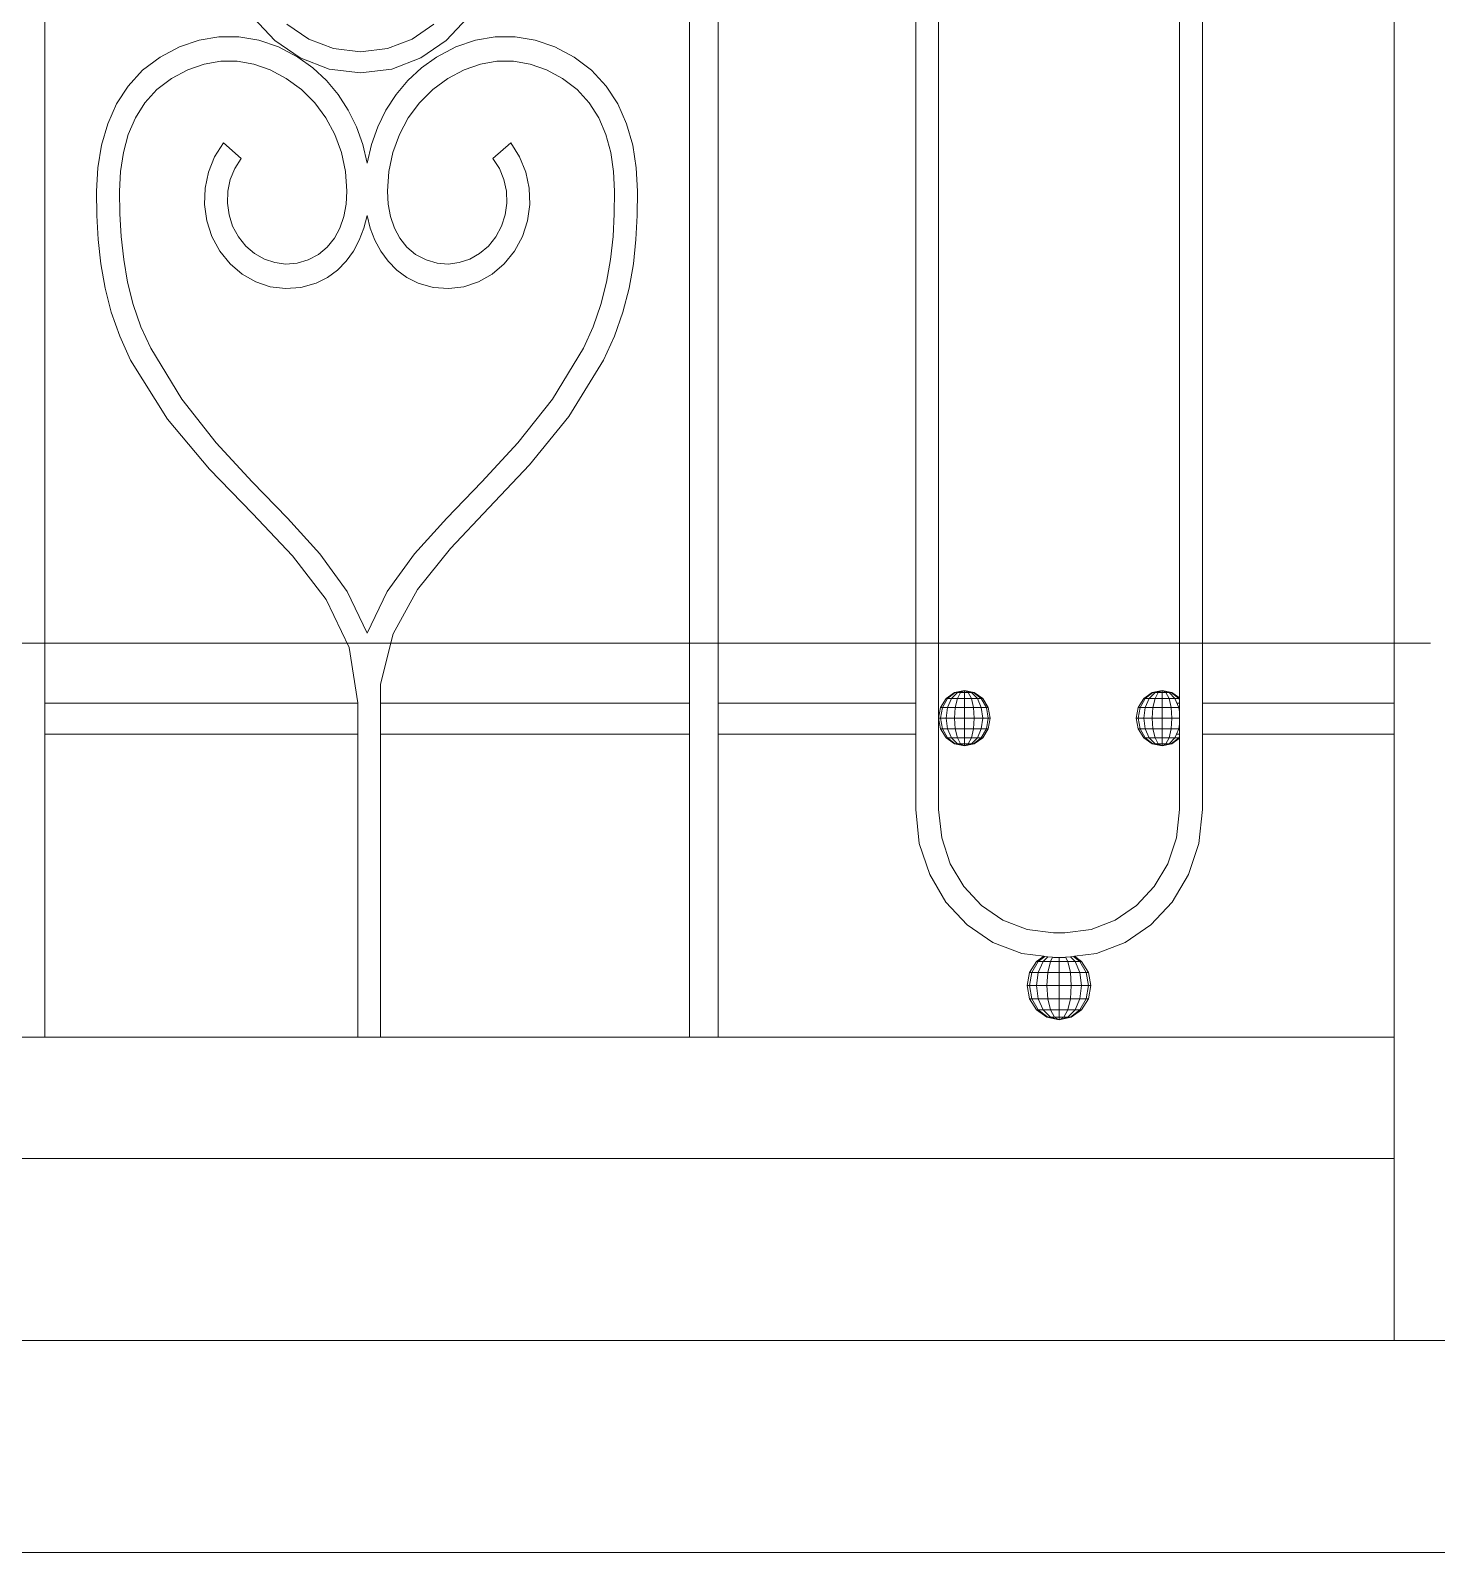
# Model space of a CAD drawing. Header units: millimetres. Extents: x 1832547 to 2001569, y -558009 to -417808.
# Drawn here: x 1944285 to 1944749, y -528144 to -527641 of the extents above; entities that cross this region are included whole.
import ezdxf

# ---------------------------------------------------------------- set-up
doc = ezdxf.new("R2010")
doc.units = ezdxf.units.MM
doc.header["$MEASUREMENT"] = 0
doc.linetypes.add('CENTER', pattern=[2, 1.25, -0.25, 0.25, -0.25])
for name, color, linetype, lineweight in [('CA.thay 145', 145, 'CONTINUOUS', 18), ('CA.tim 67', 67, 'CENTER', 9), ('CA_manh 08', 8, 'CONTINUOUS', 9)]:
    doc.layers.add(name, color=color, linetype=linetype, lineweight=lineweight)

msp = doc.modelspace()

# ---------------------------------------------------------------- linework, layer by layer
at = {"layer": 'CA.thay 145'}
msp.add_lwpolyline([(1940403.64, -528143.59), (1955074.86, -528143.59)], dxfattribs=at)
at = {"layer": 'CA.tim 67', "ltscale": 500}
msp.add_lwpolyline([(1963746.8, -527843.59), (1938240.83, -527843.59)], dxfattribs=at)
at = {"layer": 'CA_manh 08'}
for p, q in [((1944289.75, -527863.43), (1944289.75, -527351.16)), ((1944502.36, -527351.16), (1944502.36, -527863.43)), ((1944511.82, -527863.43), (1944511.82, -527351.16)), ((1944576.99, -527351.16), (1944576.99, -527863.43)), ((1944584.56, -527868.32), (1944584.56, -527352.13)), ((1944664.01, -527351.77), (1944664.01, -527861.66)), ((1944671.57, -527863.43), (1944671.57, -527351.16)), ((1944734.82, -527351.16), (1944734.82, -527863.43)), ((1944358.57, -527637.27), (1944365.58, -527644.8)), ((1944376.81, -527644.32), (1944369.61, -527639.4)), ((1944418.09, -527639.4), (1944410.89, -527644.32)), ((1944422.12, -527644.8), (1944429.13, -527637.27)), ((1944327.78, -527650.24), (1944334.15, -527646.89)), ((1944334.15, -527646.89), (1944340.64, -527644.66)), ((1944340.64, -527644.66), (1944347.2, -527643.54)), ((1944347.2, -527643.54), (1944353.78, -527643.54)), ((1944353.78, -527643.54), (1944360.34, -527644.66)), ((1944360.34, -527644.66), (1944366.82, -527646.89)), ((1944365.58, -527644.8), (1944373.98, -527650.54)), ((1944366.82, -527646.89), (1944373.2, -527650.24)), ((1944384.97, -527647.45), (1944376.81, -527644.32)), ((1944410.89, -527644.32), (1944402.73, -527647.45)), ((1944413.73, -527650.54), (1944422.12, -527644.8)), ((1944418.92, -527650.24), (1944425.29, -527646.89)), ((1944425.29, -527646.89), (1944431.78, -527644.66)), ((1944438.34, -527643.54), (1944431.78, -527644.66)), ((1944444.92, -527643.54), (1944438.34, -527643.54)), ((1944444.92, -527643.54), (1944451.48, -527644.66)), ((1944451.48, -527644.66), (1944457.96, -527646.89)), ((1944464.34, -527650.24), (1944457.96, -527646.89)), ((1944322, -527654.6), (1944327.78, -527650.24)), ((1944347.76, -527651.64), (1944342.32, -527652.58)), ((1944353.22, -527651.64), (1944347.76, -527651.64)), ((1944358.67, -527652.58), (1944353.22, -527651.64)), ((1944373.2, -527650.24), (1944378.16, -527653.79)), ((1944373.98, -527650.54), (1944383.49, -527654.19)), ((1944393.85, -527648.56), (1944384.97, -527647.45)), ((1944402.73, -527647.45), (1944393.85, -527648.56)), ((1944404.21, -527654.19), (1944413.73, -527650.54)), ((1944413.95, -527653.79), (1944418.92, -527650.24)), ((1944438.89, -527651.64), (1944433.45, -527652.58)), ((1944444.35, -527651.64), (1944438.89, -527651.64)), ((1944449.8, -527652.58), (1944444.35, -527651.64)), ((1944464.34, -527650.24), (1944470.12, -527654.6)), ((1944317.22, -527659.81), (1944322, -527654.6)), ((1944336.91, -527654.46), (1944331.56, -527657.28)), ((1944336.91, -527654.46), (1944342.32, -527652.58)), ((1944364.07, -527654.46), (1944358.67, -527652.58)), ((1944369.41, -527657.28), (1944364.07, -527654.46)), ((1944378.16, -527653.79), (1944382.61, -527657.93)), ((1944383.49, -527654.19), (1944393.85, -527655.48)), ((1944393.85, -527655.48), (1944404.21, -527654.19)), ((1944409.5, -527657.93), (1944413.95, -527653.79)), ((1944428.04, -527654.46), (1944422.71, -527657.28)), ((1944433.45, -527652.58), (1944428.04, -527654.46)), ((1944455.2, -527654.46), (1944449.8, -527652.58)), ((1944460.55, -527657.28), (1944455.2, -527654.46)), ((1944470.12, -527654.6), (1944474.9, -527659.81)), ((1944313.4, -527665.73), (1944317.22, -527659.81)), ((1944326.72, -527660.95), (1944322.77, -527665.33)), ((1944331.56, -527657.28), (1944326.72, -527660.95)), ((1944374.41, -527660.95), (1944369.41, -527657.28)), ((1944378.78, -527665.32), (1944374.41, -527660.95)), ((1944382.61, -527657.93), (1944386.52, -527662.6)), ((1944405.6, -527662.6), (1944409.5, -527657.93)), ((1944417.7, -527660.95), (1944413.34, -527665.32)), ((1944422.71, -527657.28), (1944417.7, -527660.95)), ((1944465.39, -527660.95), (1944460.55, -527657.28)), ((1944469.35, -527665.33), (1944465.39, -527660.95)), ((1944474.9, -527659.81), (1944478.72, -527665.73)), ((1944310.5, -527672.27), (1944313.4, -527665.73)), ((1944322.77, -527665.33), (1944319.64, -527670.31)), ((1944382.46, -527670.3), (1944378.78, -527665.32)), ((1944386.52, -527662.6), (1944389.85, -527667.72)), ((1944402.27, -527667.72), (1944405.6, -527662.6)), ((1944413.34, -527665.32), (1944409.65, -527670.3)), ((1944472.47, -527670.31), (1944469.35, -527665.33)), ((1944478.72, -527665.73), (1944481.62, -527672.27)), ((1944308.47, -527679.31), (1944310.5, -527672.27)), ((1944319.64, -527670.31), (1944317.3, -527675.81)), ((1944385.41, -527675.8), (1944382.46, -527670.3)), ((1944389.85, -527667.72), (1944392.57, -527673.24)), ((1944399.55, -527673.24), (1944402.27, -527667.72)), ((1944409.65, -527670.3), (1944406.71, -527675.8)), ((1944474.81, -527675.81), (1944472.47, -527670.31)), ((1944481.62, -527672.27), (1944483.65, -527679.31)), ((1944317.3, -527675.81), (1944315.69, -527681.74)), ((1944387.57, -527681.72), (1944385.41, -527675.8)), ((1944392.57, -527673.24), (1944394.65, -527679.09)), ((1944397.47, -527679.09), (1944399.55, -527673.24)), ((1944406.71, -527675.8), (1944404.54, -527681.72)), ((1944476.43, -527681.74), (1944474.81, -527675.81)), ((1944307.27, -527686.74), (1944308.47, -527679.31)), ((1944315.69, -527681.74), (1944314.75, -527688.01)), ((1944345.76, -527683.15), (1944348.7, -527678.52)), ((1944348.7, -527678.52), (1944354.55, -527683.67)), ((1944388.9, -527687.97), (1944387.57, -527681.72)), ((1944394.65, -527679.09), (1944396.06, -527685.22)), ((1944396.06, -527685.22), (1944397.47, -527679.09)), ((1944404.54, -527681.72), (1944403.21, -527687.97)), ((1944437.57, -527683.67), (1944443.42, -527678.52)), ((1944443.42, -527678.52), (1944446.36, -527683.15)), ((1944477.37, -527688.01), (1944476.43, -527681.74)), ((1944483.65, -527679.31), (1944484.84, -527686.74)), ((1944306.86, -527694.46), (1944307.27, -527686.74)), ((1944343.73, -527688.18), (1944345.76, -527683.15)), ((1944352.42, -527687.03), (1944350.94, -527690.67)), ((1944354.55, -527683.67), (1944352.42, -527687.03)), ((1944439.7, -527687.03), (1944437.57, -527683.67)), ((1944441.17, -527690.67), (1944439.7, -527687.03)), ((1944446.36, -527683.15), (1944448.38, -527688.18)), ((1944484.84, -527686.74), (1944485.26, -527694.46)), ((1944314.75, -527688.01), (1944314.43, -527694.52)), ((1944342.62, -527693.47), (1944343.73, -527688.18)), ((1944350.94, -527690.67), (1944350.13, -527694.49)), ((1944389.35, -527694.45), (1944388.9, -527687.97)), ((1944403.21, -527687.97), (1944402.76, -527694.45)), ((1944441.98, -527694.49), (1944441.17, -527690.67)), ((1944448.38, -527688.18), (1944449.5, -527693.47)), ((1944477.69, -527694.52), (1944477.37, -527688.01)), ((1944306.96, -527702.48), (1944306.86, -527694.46)), ((1944314.43, -527694.52), (1944314.53, -527701.95)), ((1944342.43, -527698.87), (1944342.62, -527693.47)), ((1944350.13, -527694.49), (1944349.98, -527698.4)), ((1944389.1, -527698.78), (1944389.35, -527694.45)), ((1944402.76, -527694.45), (1944403.01, -527698.78)), ((1944442.13, -527698.4), (1944441.98, -527694.49)), ((1944449.5, -527693.47), (1944449.69, -527698.87)), ((1944477.59, -527701.95), (1944477.69, -527694.52)), ((1944485.26, -527694.46), (1944485.16, -527702.48)), ((1944314.53, -527701.95), (1944314.95, -527709.46)), ((1944343.16, -527704.23), (1944342.43, -527698.87)), ((1944349.98, -527698.4), (1944350.51, -527702.29)), ((1944350.51, -527702.29), (1944351.71, -527706.04)), ((1944388.34, -527702.86), (1944389.1, -527698.78)), ((1944403.01, -527698.78), (1944403.78, -527702.86)), ((1944440.4, -527706.04), (1944441.61, -527702.29)), ((1944441.61, -527702.29), (1944442.13, -527698.4)), ((1944449.69, -527698.87), (1944448.95, -527704.23)), ((1944477.16, -527709.46), (1944477.59, -527701.95)), ((1944307.38, -527710.48), (1944306.96, -527702.48)), ((1944344.82, -527709.41), (1944343.16, -527704.23)), ((1944351.71, -527706.04), (1944353.6, -527709.57)), ((1944385.26, -527710.03), (1944387.06, -527706.64)), ((1944387.06, -527706.64), (1944388.34, -527702.86)), ((1944394.99, -527706.68), (1944393.48, -527710.64)), ((1944396.06, -527702.48), (1944394.99, -527706.68)), ((1944397.12, -527706.68), (1944396.06, -527702.48)), ((1944398.64, -527710.64), (1944397.12, -527706.68)), ((1944403.78, -527702.86), (1944405.05, -527706.64)), ((1944405.05, -527706.64), (1944406.85, -527710.03)), ((1944438.52, -527709.57), (1944440.4, -527706.04)), ((1944448.95, -527704.23), (1944447.29, -527709.41)), ((1944485.16, -527702.48), (1944484.73, -527710.48)), ((1944308.24, -527718.47), (1944307.38, -527710.48)), ((1944314.95, -527709.46), (1944315.77, -527716.98)), ((1944347.43, -527714.27), (1944344.82, -527709.41)), ((1944353.6, -527709.57), (1944356.06, -527712.64)), ((1944382.93, -527712.96), (1944385.26, -527710.03)), ((1944393.48, -527710.64), (1944391.52, -527714.31)), ((1944400.59, -527714.31), (1944398.64, -527710.64)), ((1944406.85, -527710.03), (1944409.19, -527712.96)), ((1944436.05, -527712.64), (1944438.52, -527709.57)), ((1944447.29, -527709.41), (1944444.69, -527714.27)), ((1944476.34, -527716.98), (1944477.16, -527709.46)), ((1944484.73, -527710.48), (1944483.88, -527718.47)), ((1944315.77, -527716.98), (1944317.08, -527724.48)), ((1944350.84, -527718.51), (1944347.43, -527714.27)), ((1944356.06, -527712.64), (1944358.96, -527715.1)), ((1944358.96, -527715.1), (1944362.18, -527716.92)), ((1944362.18, -527716.92), (1944365.65, -527718.07)), ((1944372.96, -527718.23), (1944376.62, -527717.18)), ((1944376.62, -527717.18), (1944380.05, -527715.37)), ((1944380.05, -527715.37), (1944382.93, -527712.96)), ((1944391.52, -527714.31), (1944389.12, -527717.62)), ((1944402.99, -527717.62), (1944400.59, -527714.31)), ((1944409.19, -527712.96), (1944412.07, -527715.37)), ((1944412.07, -527715.37), (1944415.5, -527717.18)), ((1944415.5, -527717.18), (1944419.15, -527718.23)), ((1944426.46, -527718.07), (1944429.93, -527716.92)), ((1944429.93, -527716.92), (1944433.16, -527715.1)), ((1944433.16, -527715.1), (1944436.05, -527712.64)), ((1944444.69, -527714.27), (1944441.28, -527718.51)), ((1944475.04, -527724.48), (1944476.34, -527716.98)), ((1944309.63, -527726.45), (1944308.24, -527718.47)), ((1944354.84, -527721.91), (1944350.84, -527718.51)), ((1944359.31, -527724.43), (1944354.84, -527721.91)), ((1944365.65, -527718.07), (1944369.28, -527718.52)), ((1944369.28, -527718.52), (1944372.96, -527718.23)), ((1944386.28, -527720.51), (1944382.99, -527722.92)), ((1944389.12, -527717.62), (1944386.28, -527720.51)), ((1944405.84, -527720.51), (1944402.99, -527717.62)), ((1944409.12, -527722.92), (1944405.84, -527720.51)), ((1944419.15, -527718.23), (1944422.84, -527718.52)), ((1944422.84, -527718.52), (1944426.46, -527718.07)), ((1944437.27, -527721.91), (1944432.8, -527724.43)), ((1944441.28, -527718.51), (1944437.27, -527721.91)), ((1944483.88, -527718.47), (1944482.48, -527726.45)), ((1944311.67, -527734.41), (1944309.63, -527726.45)), ((1944317.08, -527724.48), (1944318.94, -527731.91)), ((1944364.12, -527726.02), (1944359.31, -527724.43)), ((1944369.13, -527726.64), (1944364.12, -527726.02)), ((1944374.22, -527726.24), (1944369.13, -527726.64)), ((1944379.26, -527724.8), (1944374.22, -527726.24)), ((1944382.99, -527722.92), (1944379.26, -527724.8)), ((1944412.85, -527724.8), (1944409.12, -527722.92)), ((1944417.89, -527726.24), (1944412.85, -527724.8)), ((1944422.98, -527726.64), (1944417.89, -527726.24)), ((1944428, -527726.02), (1944422.98, -527726.64)), ((1944432.8, -527724.43), (1944428, -527726.02)), ((1944473.17, -527731.91), (1944475.04, -527724.48)), ((1944482.48, -527726.45), (1944480.45, -527734.41)), ((1944318.94, -527731.91), (1944321.45, -527739.2)), ((1944470.66, -527739.2), (1944473.17, -527731.91)), ((1944314.45, -527742.35), (1944311.67, -527734.41)), ((1944480.45, -527734.41), (1944477.67, -527742.35)), ((1944318.07, -527750.28), (1944314.45, -527742.35)), ((1944321.45, -527739.2), (1944324.68, -527746.32)), ((1944467.43, -527746.32), (1944470.66, -527739.2)), ((1944477.67, -527742.35), (1944474.04, -527750.28)), ((1944324.68, -527746.32), (1944334.91, -527763.11)), ((1944457.21, -527763.11), (1944467.43, -527746.32)), ((1944330.25, -527769.65), (1944318.07, -527750.28)), ((1944474.04, -527750.28), (1944462.54, -527768.83)), ((1944334.91, -527763.11), (1944346.3, -527777.56)), ((1944445.81, -527777.56), (1944457.21, -527763.11)), ((1944344.05, -527786.15), (1944330.25, -527769.65)), ((1944462.54, -527768.83), (1944449.59, -527784.73)), ((1944346.3, -527777.56), (1944358.17, -527790.39)), ((1944433.95, -527790.39), (1944445.81, -527777.56)), ((1944358.22, -527800.86), (1944344.05, -527786.15)), ((1944449.59, -527784.73), (1944436.25, -527798.93)), ((1944358.17, -527790.39), (1944369.78, -527802.35)), ((1944422.33, -527802.35), (1944433.95, -527790.39)), ((1944371.47, -527814.84), (1944358.22, -527800.86)), ((1944369.78, -527802.35), (1944380.44, -527814.16)), ((1944411.67, -527814.16), (1944422.33, -527802.35)), ((1944436.25, -527798.93), (1944423.61, -527812.33)), ((1944423.61, -527812.33), (1944412.73, -527825.88)), ((1944382.52, -527829.19), (1944371.47, -527814.84)), ((1944380.44, -527814.16), (1944389.44, -527826.56)), ((1944402.68, -527826.56), (1944411.67, -527814.16)), ((1944389.44, -527826.56), (1944396.06, -527840.27)), ((1944396.06, -527840.27), (1944402.68, -527826.56)), ((1944412.73, -527825.88), (1944404.67, -527840.5)), ((1944390.11, -527844.98), (1944382.52, -527829.19)), ((1944404.67, -527840.5), (1944400.52, -527857.12)), ((1944392.95, -527863.29), (1944390.11, -527844.98)), ((1944400.52, -527857.12), (1944400.52, -527863.43)), ((1944585.2, -527864.82), (1944587.05, -527861.85)), ((1944585.8, -527864.82), (1944587.51, -527861.85)), ((1944587.05, -527861.85), (1944589.81, -527859.87)), ((1944587.51, -527861.85), (1944587.05, -527861.85)), ((1944587.51, -527861.85), (1944590.06, -527859.87)), ((1944587.51, -527861.85), (1944588.81, -527861.85)), ((1944587.51, -527864.82), (1944588.81, -527861.85)), ((1944588.81, -527861.85), (1944590.77, -527859.87)), ((1944588.81, -527861.85), (1944590.77, -527861.85)), ((1944589.81, -527859.87), (1944593.07, -527859.17)), ((1944589.81, -527859.87), (1944590.06, -527859.87)), ((1944590.06, -527859.87), (1944593.07, -527859.17)), ((1944590.06, -527859.87), (1944590.77, -527859.87)), ((1944590.06, -527864.82), (1944590.77, -527861.85)), ((1944590.77, -527859.87), (1944593.07, -527859.17)), ((1944590.77, -527859.87), (1944591.82, -527859.87)), ((1944590.77, -527861.85), (1944591.82, -527859.87)), ((1944590.77, -527861.85), (1944593.07, -527861.85)), ((1944591.82, -527859.87), (1944593.07, -527859.17)), ((1944593.07, -527859.87), (1944591.82, -527859.87)), ((1944593.07, -527859.17), (1944593.07, -527859.87)), ((1944594.32, -527859.87), (1944593.07, -527859.17)), ((1944595.37, -527859.87), (1944593.07, -527859.17)), ((1944596.08, -527859.87), (1944593.07, -527859.17)), ((1944596.33, -527859.87), (1944593.07, -527859.17)), ((1944593.07, -527859.87), (1944594.32, -527859.87)), ((1944593.07, -527859.87), (1944593.07, -527861.85)), ((1944593.07, -527861.85), (1944595.37, -527861.85)), ((1944593.07, -527861.85), (1944593.07, -527864.82)), ((1944594.32, -527859.87), (1944595.37, -527859.87)), ((1944595.37, -527861.85), (1944594.32, -527859.87)), ((1944595.37, -527859.87), (1944596.08, -527859.87)), ((1944597.33, -527861.85), (1944595.37, -527859.87)), ((1944595.37, -527861.85), (1944597.33, -527861.85)), ((1944596.08, -527864.82), (1944595.37, -527861.85)), ((1944596.08, -527859.87), (1944596.33, -527859.87)), ((1944598.63, -527861.85), (1944596.08, -527859.87)), ((1944599.09, -527861.85), (1944596.33, -527859.87)), ((1944597.33, -527861.85), (1944598.63, -527861.85)), ((1944598.63, -527864.82), (1944597.33, -527861.85)), ((1944598.63, -527861.85), (1944599.09, -527861.85)), ((1944600.34, -527864.82), (1944598.63, -527861.85)), ((1944600.93, -527864.82), (1944599.09, -527861.85)), ((1944650.39, -527864.82), (1944652.23, -527861.85)), ((1944650.99, -527864.82), (1944652.69, -527861.85)), ((1944652.23, -527861.85), (1944655, -527859.87)), ((1944652.69, -527861.85), (1944652.23, -527861.85)), ((1944652.69, -527861.85), (1944655.24, -527859.87)), ((1944652.69, -527861.85), (1944654, -527861.85)), ((1944652.69, -527864.82), (1944654, -527861.85)), ((1944654, -527861.85), (1944655.95, -527859.87)), ((1944654, -527861.85), (1944655.95, -527861.85)), ((1944655, -527859.87), (1944658.25, -527859.17)), ((1944655, -527859.87), (1944655.24, -527859.87)), ((1944655.24, -527859.87), (1944658.25, -527859.17)), ((1944655.24, -527859.87), (1944655.95, -527859.87)), ((1944655.24, -527864.82), (1944655.95, -527861.85)), ((1944655.95, -527859.87), (1944658.25, -527859.17)), ((1944655.95, -527859.87), (1944657.01, -527859.87)), ((1944655.95, -527861.85), (1944657.01, -527859.87)), ((1944655.95, -527861.85), (1944658.25, -527861.85)), ((1944657.01, -527859.87), (1944658.25, -527859.17)), ((1944658.25, -527859.87), (1944657.01, -527859.87)), ((1944658.25, -527859.17), (1944658.25, -527859.87)), ((1944659.5, -527859.87), (1944658.25, -527859.17)), ((1944660.56, -527859.87), (1944658.25, -527859.17)), ((1944661.26, -527859.87), (1944658.25, -527859.17)), ((1944661.51, -527859.87), (1944658.25, -527859.17)), ((1944658.25, -527859.87), (1944659.5, -527859.87)), ((1944658.25, -527859.87), (1944658.25, -527861.85)), ((1944658.25, -527861.85), (1944660.56, -527861.85)), ((1944658.25, -527861.85), (1944658.25, -527864.82)), ((1944659.5, -527859.87), (1944660.56, -527859.87)), ((1944660.56, -527861.85), (1944659.5, -527859.87)), ((1944660.56, -527859.87), (1944661.26, -527859.87)), ((1944662.51, -527861.85), (1944660.56, -527859.87)), ((1944660.56, -527861.85), (1944662.51, -527861.85)), ((1944661.26, -527864.82), (1944660.56, -527861.85)), ((1944661.26, -527859.87), (1944661.51, -527859.87)), ((1944663.81, -527861.85), (1944661.26, -527859.87)), ((1944664.01, -527861.66), (1944661.51, -527859.87)), ((1944662.51, -527861.85), (1944663.81, -527861.85)), ((1944663.81, -527864.82), (1944662.51, -527861.85)), ((1944663.81, -527861.85), (1944664.01, -527861.85)), ((1944664.01, -527862.19), (1944663.81, -527861.85)), ((1944664.01, -527861.85), (1944664.01, -527861.66)), ((1944664.01, -527862.19), (1944664.01, -527861.85)), ((1944664.01, -527863.43), (1944664.01, -527862.19)), ((1944289.75, -527863.43), (1944392.95, -527863.43)), ((1944289.75, -527873.59), (1944289.75, -527863.43)), ((1944392.95, -527863.29), (1944392.95, -527863.43)), ((1944392.95, -527873.59), (1944392.95, -527863.43)), ((1944400.52, -527863.43), (1944502.36, -527863.43)), ((1944400.52, -527863.43), (1944400.52, -527873.59)), ((1944502.36, -527873.59), (1944502.36, -527863.43)), ((1944511.82, -527863.43), (1944576.99, -527863.43)), ((1944511.82, -527863.43), (1944511.82, -527873.59)), ((1944576.99, -527863.43), (1944576.99, -527873.59)), ((1944584.56, -527868.32), (1944585.2, -527864.82)), ((1944585.2, -527864.82), (1944585.8, -527864.82)), ((1944585.2, -527868.32), (1944585.8, -527864.82)), ((1944585.8, -527864.82), (1944587.51, -527864.82)), ((1944587.05, -527868.32), (1944587.51, -527864.82)), ((1944587.51, -527864.82), (1944590.06, -527864.82)), ((1944589.81, -527868.32), (1944590.06, -527864.82)), ((1944590.06, -527864.82), (1944593.07, -527864.82)), ((1944593.07, -527864.82), (1944596.08, -527864.82)), ((1944593.07, -527864.82), (1944593.07, -527868.32)), ((1944596.08, -527864.82), (1944598.63, -527864.82)), ((1944596.33, -527868.32), (1944596.08, -527864.82)), ((1944598.63, -527864.82), (1944600.34, -527864.82)), ((1944599.09, -527868.32), (1944598.63, -527864.82)), ((1944600.34, -527864.82), (1944600.93, -527864.82)), ((1944600.93, -527868.32), (1944600.34, -527864.82)), ((1944601.58, -527868.32), (1944600.93, -527864.82)), ((1944649.74, -527868.32), (1944650.39, -527864.82)), ((1944650.39, -527864.82), (1944650.99, -527864.82)), ((1944650.39, -527868.32), (1944650.99, -527864.82)), ((1944650.99, -527864.82), (1944652.69, -527864.82)), ((1944652.23, -527868.32), (1944652.69, -527864.82)), ((1944652.69, -527864.82), (1944655.24, -527864.82)), ((1944655, -527868.32), (1944655.24, -527864.82)), ((1944655.24, -527864.82), (1944658.25, -527864.82)), ((1944658.25, -527864.82), (1944661.26, -527864.82)), ((1944658.25, -527864.82), (1944658.25, -527868.32)), ((1944661.26, -527864.82), (1944663.81, -527864.82)), ((1944661.51, -527868.32), (1944661.26, -527864.82)), ((1944663.32, -527863.43), (1944664.01, -527863.43)), ((1944663.81, -527864.82), (1944664.01, -527864.82)), ((1944664.01, -527866.29), (1944663.81, -527864.82)), ((1944664.01, -527864.82), (1944664.01, -527863.43)), ((1944664.01, -527866.29), (1944664.01, -527864.82)), ((1944664.01, -527868.32), (1944664.01, -527866.29)), ((1944671.57, -527863.43), (1944734.82, -527863.43)), ((1944671.57, -527863.43), (1944671.57, -527873.59)), ((1944734.82, -527873.59), (1944734.82, -527863.43)), ((1944584.56, -527868.32), (1944585.2, -527868.32)), ((1944585.2, -527871.82), (1944584.56, -527868.32)), ((1944584.56, -527868.32), (1944584.56, -527898.46)), ((1944585.2, -527868.32), (1944587.05, -527868.32)), ((1944585.8, -527871.82), (1944585.2, -527868.32)), ((1944585.2, -527871.82), (1944585.8, -527871.82)), ((1944587.05, -527874.78), (1944585.2, -527871.82)), ((1944585.8, -527871.82), (1944587.51, -527871.82)), ((1944587.51, -527874.78), (1944585.8, -527871.82)), ((1944587.05, -527868.32), (1944589.81, -527868.32)), ((1944587.51, -527871.82), (1944587.05, -527868.32)), ((1944587.51, -527871.82), (1944590.06, -527871.82)), ((1944588.81, -527874.78), (1944587.51, -527871.82)), ((1944589.81, -527868.32), (1944593.07, -527868.32)), ((1944590.06, -527871.82), (1944589.81, -527868.32)), ((1944590.06, -527871.82), (1944593.07, -527871.82)), ((1944590.77, -527874.78), (1944590.06, -527871.82)), ((1944593.07, -527868.32), (1944596.33, -527868.32)), ((1944593.07, -527868.32), (1944593.07, -527871.82)), ((1944593.07, -527871.82), (1944596.08, -527871.82)), ((1944593.07, -527871.82), (1944593.07, -527874.78)), ((1944595.37, -527874.78), (1944596.08, -527871.82)), ((1944596.08, -527871.82), (1944596.33, -527868.32)), ((1944596.08, -527871.82), (1944598.63, -527871.82)), ((1944596.33, -527868.32), (1944599.09, -527868.32)), ((1944597.33, -527874.78), (1944598.63, -527871.82)), ((1944598.63, -527871.82), (1944599.09, -527868.32)), ((1944598.63, -527871.82), (1944600.34, -527871.82)), ((1944598.63, -527874.78), (1944600.34, -527871.82)), ((1944599.09, -527868.32), (1944600.93, -527868.32)), ((1944599.09, -527874.78), (1944600.93, -527871.82)), ((1944600.34, -527871.82), (1944600.93, -527868.32)), ((1944600.34, -527871.82), (1944600.93, -527871.82)), ((1944600.93, -527868.32), (1944601.58, -527868.32)), ((1944600.93, -527871.82), (1944601.58, -527868.32)), ((1944649.74, -527868.32), (1944650.39, -527868.32)), ((1944650.39, -527871.82), (1944649.74, -527868.32)), ((1944650.39, -527868.32), (1944652.23, -527868.32)), ((1944650.99, -527871.82), (1944650.39, -527868.32)), ((1944650.39, -527871.82), (1944650.99, -527871.82)), ((1944652.23, -527874.78), (1944650.39, -527871.82)), ((1944650.99, -527871.82), (1944652.69, -527871.82)), ((1944652.69, -527874.78), (1944650.99, -527871.82)), ((1944652.23, -527868.32), (1944655, -527868.32)), ((1944652.69, -527871.82), (1944652.23, -527868.32)), ((1944652.69, -527871.82), (1944655.24, -527871.82)), ((1944654, -527874.78), (1944652.69, -527871.82)), ((1944655, -527868.32), (1944658.25, -527868.32)), ((1944655.24, -527871.82), (1944655, -527868.32)), ((1944655.24, -527871.82), (1944658.25, -527871.82)), ((1944655.95, -527874.78), (1944655.24, -527871.82)), ((1944658.25, -527868.32), (1944661.51, -527868.32)), ((1944658.25, -527868.32), (1944658.25, -527871.82)), ((1944658.25, -527871.82), (1944661.26, -527871.82)), ((1944658.25, -527871.82), (1944658.25, -527874.78)), ((1944660.56, -527874.78), (1944661.26, -527871.82)), ((1944661.26, -527871.82), (1944661.51, -527868.32)), ((1944661.26, -527871.82), (1944663.81, -527871.82)), ((1944661.51, -527868.32), (1944664.01, -527868.32)), ((1944663.05, -527873.59), (1944663.81, -527871.82)), ((1944663.81, -527871.82), (1944664.01, -527870.35)), ((1944663.81, -527871.82), (1944664.01, -527871.82)), ((1944664.01, -527870.35), (1944664.01, -527868.32)), ((1944664.01, -527871.82), (1944664.01, -527870.35)), ((1944664.01, -527873.59), (1944664.01, -527871.82)), ((1944392.95, -527873.59), (1944289.75, -527873.59)), ((1944289.75, -527973.59), (1944289.75, -527873.59)), ((1944392.95, -527873.59), (1944392.95, -527973.59)), ((1944502.36, -527873.59), (1944400.52, -527873.59)), ((1944400.52, -527973.59), (1944400.52, -527873.59)), ((1944502.36, -527873.59), (1944502.36, -527973.59)), ((1944511.82, -527973.59), (1944511.82, -527873.59)), ((1944576.99, -527873.59), (1944511.82, -527873.59)), ((1944576.99, -527873.59), (1944576.99, -527898.49)), ((1944587.05, -527874.78), (1944587.51, -527874.78)), ((1944589.81, -527876.77), (1944587.05, -527874.78)), ((1944587.51, -527874.78), (1944588.81, -527874.78)), ((1944590.06, -527876.77), (1944587.51, -527874.78)), ((1944588.81, -527874.78), (1944590.77, -527874.78)), ((1944590.77, -527876.77), (1944588.81, -527874.78)), ((1944590.06, -527876.77), (1944589.81, -527876.77)), ((1944593.07, -527877.46), (1944589.81, -527876.77)), ((1944590.06, -527876.77), (1944590.77, -527876.77)), ((1944593.07, -527877.46), (1944590.06, -527876.77)), ((1944590.77, -527874.78), (1944593.07, -527874.78)), ((1944591.82, -527876.77), (1944590.77, -527874.78)), ((1944590.77, -527876.77), (1944591.82, -527876.77)), ((1944593.07, -527877.46), (1944590.77, -527876.77)), ((1944591.82, -527876.77), (1944593.07, -527876.77)), ((1944593.07, -527877.46), (1944591.82, -527876.77)), ((1944593.07, -527874.78), (1944595.37, -527874.78)), ((1944593.07, -527874.78), (1944593.07, -527876.77)), ((1944593.07, -527876.77), (1944594.32, -527876.77)), ((1944593.07, -527877.46), (1944594.32, -527876.77)), ((1944593.07, -527876.77), (1944593.07, -527877.46)), ((1944593.07, -527877.46), (1944595.37, -527876.77)), ((1944593.07, -527877.46), (1944596.08, -527876.77)), ((1944593.07, -527877.46), (1944596.33, -527876.77)), ((1944594.32, -527876.77), (1944595.37, -527874.78)), ((1944594.32, -527876.77), (1944595.37, -527876.77)), ((1944595.37, -527874.78), (1944597.33, -527874.78)), ((1944595.37, -527876.77), (1944597.33, -527874.78)), ((1944595.37, -527876.77), (1944596.08, -527876.77)), ((1944596.08, -527876.77), (1944598.63, -527874.78)), ((1944596.08, -527876.77), (1944596.33, -527876.77)), ((1944596.33, -527876.77), (1944599.09, -527874.78)), ((1944597.33, -527874.78), (1944598.63, -527874.78)), ((1944598.63, -527874.78), (1944599.09, -527874.78)), ((1944652.23, -527874.78), (1944652.69, -527874.78)), ((1944655, -527876.77), (1944652.23, -527874.78)), ((1944652.69, -527874.78), (1944654, -527874.78)), ((1944655.24, -527876.77), (1944652.69, -527874.78)), ((1944654, -527874.78), (1944655.95, -527874.78)), ((1944655.95, -527876.77), (1944654, -527874.78)), ((1944655.24, -527876.77), (1944655, -527876.77)), ((1944658.25, -527877.46), (1944655, -527876.77)), ((1944655.24, -527876.77), (1944655.95, -527876.77)), ((1944658.25, -527877.46), (1944655.24, -527876.77)), ((1944655.95, -527874.78), (1944658.25, -527874.78)), ((1944657.01, -527876.77), (1944655.95, -527874.78)), ((1944655.95, -527876.77), (1944657.01, -527876.77)), ((1944658.25, -527877.46), (1944655.95, -527876.77)), ((1944657.01, -527876.77), (1944658.25, -527876.77)), ((1944658.25, -527877.46), (1944657.01, -527876.77)), ((1944658.25, -527874.78), (1944660.56, -527874.78)), ((1944658.25, -527874.78), (1944658.25, -527876.77)), ((1944658.25, -527876.77), (1944659.5, -527876.77)), ((1944658.25, -527877.46), (1944659.5, -527876.77)), ((1944658.25, -527876.77), (1944658.25, -527877.46)), ((1944658.25, -527877.46), (1944660.56, -527876.77)), ((1944658.25, -527877.46), (1944661.26, -527876.77)), ((1944658.25, -527877.46), (1944661.51, -527876.77)), ((1944659.5, -527876.77), (1944660.56, -527874.78)), ((1944659.5, -527876.77), (1944660.56, -527876.77)), ((1944660.56, -527874.78), (1944662.51, -527874.78)), ((1944660.56, -527876.77), (1944662.51, -527874.78)), ((1944660.56, -527876.77), (1944661.26, -527876.77)), ((1944661.26, -527876.77), (1944663.81, -527874.78)), ((1944661.26, -527876.77), (1944661.51, -527876.77)), ((1944661.51, -527876.77), (1944664.01, -527874.97)), ((1944662.51, -527874.78), (1944663.05, -527873.59)), ((1944662.51, -527874.78), (1944663.81, -527874.78)), ((1944664.01, -527873.59), (1944663.05, -527873.59)), ((1944663.81, -527874.78), (1944664.01, -527874.45)), ((1944663.81, -527874.78), (1944664.01, -527874.78)), ((1944664.01, -527874.45), (1944664.01, -527873.59)), ((1944664.01, -527874.78), (1944664.01, -527874.45)), ((1944664.01, -527874.97), (1944664.01, -527874.78)), ((1944664.01, -527874.97), (1944664.01, -527898.46)), ((1944671.57, -527898.49), (1944671.57, -527873.59)), ((1944734.82, -527873.59), (1944671.57, -527873.59)), ((1944734.82, -527873.59), (1944734.82, -527973.59)), ((1944578.19, -527909.67), (1944576.99, -527898.49)), ((1944584.56, -527898.46), (1944585.56, -527907.78)), ((1944663.01, -527907.78), (1944664.01, -527898.46)), ((1944671.57, -527898.49), (1944670.37, -527909.67)), ((1944585.56, -527907.78), (1944588.41, -527916.34)), ((1944660.15, -527916.34), (1944663.01, -527907.78)), ((1944581.61, -527919.93), (1944578.19, -527909.67)), ((1944670.37, -527909.67), (1944666.96, -527919.93)), ((1944588.41, -527916.34), (1944592.88, -527923.89)), ((1944655.68, -527923.89), (1944660.15, -527916.34)), ((1944586.97, -527928.99), (1944581.61, -527919.93)), ((1944666.96, -527919.93), (1944661.59, -527928.99)), ((1944592.88, -527923.89), (1944598.74, -527930.19)), ((1944649.82, -527930.19), (1944655.68, -527923.89)), ((1944594, -527936.54), (1944586.97, -527928.99)), ((1944598.74, -527930.19), (1944605.78, -527935)), ((1944642.78, -527935), (1944649.82, -527930.19)), ((1944661.59, -527928.99), (1944654.56, -527936.54)), ((1944602.43, -527942.3), (1944594, -527936.54)), ((1944605.78, -527935), (1944613.74, -527938.06)), ((1944613.74, -527938.06), (1944622.42, -527939.13)), ((1944626.14, -527939.13), (1944634.82, -527938.06)), ((1944634.82, -527938.06), (1944642.78, -527935)), ((1944654.56, -527936.54), (1944646.13, -527942.3)), ((1944611.99, -527945.97), (1944602.43, -527942.3)), ((1944622.42, -527939.13), (1944626.14, -527939.13)), ((1944646.13, -527942.3), (1944636.58, -527945.97)), ((1944611.99, -527945.97), (1944619.25, -527946.87)), ((1944616.85, -527948.6), (1944619.25, -527946.87)), ((1944617.42, -527948.6), (1944619.58, -527946.91)), ((1944619.03, -527948.6), (1944620.57, -527947.04)), ((1944619.58, -527946.91), (1944619.25, -527946.87)), ((1944620.57, -527947.04), (1944619.58, -527946.91)), ((1944622.17, -527947.23), (1944620.57, -527947.04)), ((1944621.44, -527948.6), (1944622.17, -527947.23)), ((1944622.39, -527947.26), (1944622.17, -527947.23)), ((1944624.29, -527947.26), (1944622.39, -527947.26)), ((1944624.29, -527947.26), (1944624.29, -527948.6)), ((1944626.17, -527947.26), (1944624.29, -527947.26)), ((1944626.41, -527947.23), (1944626.17, -527947.26)), ((1944628.01, -527947.03), (1944626.41, -527947.23)), ((1944627.13, -527948.6), (1944626.41, -527947.23)), ((1944628.99, -527946.91), (1944628.01, -527947.03)), ((1944629.55, -527948.6), (1944628.01, -527947.03)), ((1944629.32, -527946.87), (1944628.99, -527946.91)), ((1944631.16, -527948.6), (1944628.99, -527946.91)), ((1944629.32, -527946.87), (1944636.58, -527945.97)), ((1944631.72, -527948.6), (1944629.32, -527946.87)), ((1944613.77, -527956.58), (1944614.57, -527952.26)), ((1944614.57, -527952.26), (1944616.85, -527948.6)), ((1944614.57, -527952.26), (1944615.31, -527952.26)), ((1944614.57, -527956.58), (1944615.31, -527952.26)), ((1944615.31, -527952.26), (1944617.42, -527948.6)), ((1944615.31, -527952.26), (1944617.42, -527952.26)), ((1944616.85, -527948.6), (1944617.42, -527948.6)), ((1944616.85, -527956.58), (1944617.42, -527952.26)), ((1944617.42, -527948.6), (1944619.03, -527948.6)), ((1944617.42, -527952.26), (1944619.03, -527948.6)), ((1944617.42, -527952.26), (1944620.57, -527952.26)), ((1944619.03, -527948.6), (1944621.44, -527948.6)), ((1944620.26, -527956.58), (1944620.57, -527952.26)), ((1944620.57, -527952.26), (1944621.44, -527948.6)), ((1944620.57, -527952.26), (1944624.29, -527952.26)), ((1944621.44, -527948.6), (1944624.29, -527948.6)), ((1944624.29, -527948.6), (1944627.13, -527948.6)), ((1944624.29, -527948.6), (1944624.29, -527952.26)), ((1944624.29, -527952.26), (1944628, -527952.26)), ((1944624.29, -527952.26), (1944624.29, -527956.58)), ((1944627.13, -527948.6), (1944629.55, -527948.6)), ((1944628, -527952.26), (1944627.13, -527948.6)), ((1944628, -527952.26), (1944631.16, -527952.26)), ((1944628.31, -527956.58), (1944628, -527952.26)), ((1944629.55, -527948.6), (1944631.16, -527948.6)), ((1944631.16, -527952.26), (1944629.55, -527948.6)), ((1944631.16, -527948.6), (1944631.72, -527948.6)), ((1944633.26, -527952.26), (1944631.16, -527948.6)), ((1944631.16, -527952.26), (1944633.26, -527952.26)), ((1944631.72, -527956.58), (1944631.16, -527952.26)), ((1944634, -527952.26), (1944631.72, -527948.6)), ((1944633.26, -527952.26), (1944634, -527952.26)), ((1944634, -527956.58), (1944633.26, -527952.26)), ((1944634.8, -527956.58), (1944634, -527952.26)), ((1944613.77, -527956.58), (1944614.57, -527956.58)), ((1944614.57, -527960.91), (1944613.77, -527956.58)), ((1944614.57, -527956.58), (1944616.85, -527956.58)), ((1944615.31, -527960.91), (1944614.57, -527956.58)), ((1944616.85, -527956.58), (1944620.26, -527956.58)), ((1944617.42, -527960.91), (1944616.85, -527956.58)), ((1944620.26, -527956.58), (1944624.29, -527956.58)), ((1944620.57, -527960.91), (1944620.26, -527956.58)), ((1944624.29, -527956.58), (1944628.31, -527956.58)), ((1944624.29, -527956.58), (1944624.29, -527960.91)), ((1944628, -527960.91), (1944628.31, -527956.58)), ((1944628.31, -527956.58), (1944631.72, -527956.58)), ((1944631.16, -527960.91), (1944631.72, -527956.58)), ((1944631.72, -527956.58), (1944634, -527956.58)), ((1944633.26, -527960.91), (1944634, -527956.58)), ((1944634, -527956.58), (1944634.8, -527956.58)), ((1944634, -527960.91), (1944634.8, -527956.58)), ((1944614.57, -527960.91), (1944615.31, -527960.91)), ((1944616.85, -527964.57), (1944614.57, -527960.91)), ((1944615.31, -527960.91), (1944617.42, -527960.91)), ((1944617.42, -527964.57), (1944615.31, -527960.91)), ((1944617.42, -527960.91), (1944620.57, -527960.91)), ((1944619.03, -527964.57), (1944617.42, -527960.91)), ((1944620.57, -527960.91), (1944624.29, -527960.91)), ((1944621.44, -527964.57), (1944620.57, -527960.91)), ((1944624.29, -527960.91), (1944628, -527960.91)), ((1944624.29, -527960.91), (1944624.29, -527964.57)), ((1944627.13, -527964.57), (1944628, -527960.91)), ((1944628, -527960.91), (1944631.16, -527960.91)), ((1944629.55, -527964.57), (1944631.16, -527960.91)), ((1944631.16, -527960.91), (1944633.26, -527960.91)), ((1944631.16, -527964.57), (1944633.26, -527960.91)), ((1944631.72, -527964.57), (1944634, -527960.91)), ((1944633.26, -527960.91), (1944634, -527960.91)), ((1944616.85, -527964.57), (1944617.42, -527964.57)), ((1944620.26, -527967.02), (1944616.85, -527964.57)), ((1944617.42, -527964.57), (1944619.03, -527964.57)), ((1944620.57, -527967.02), (1944617.42, -527964.57)), ((1944619.03, -527964.57), (1944621.44, -527964.57)), ((1944621.44, -527967.02), (1944619.03, -527964.57)), ((1944620.57, -527967.02), (1944620.26, -527967.02)), ((1944624.29, -527967.88), (1944620.26, -527967.02)), ((1944620.57, -527967.02), (1944621.44, -527967.02)), ((1944624.29, -527967.88), (1944620.57, -527967.02)), ((1944621.44, -527964.57), (1944624.29, -527964.57)), ((1944622.75, -527967.02), (1944621.44, -527964.57)), ((1944621.44, -527967.02), (1944622.75, -527967.02)), ((1944624.29, -527967.88), (1944621.44, -527967.02)), ((1944622.75, -527967.02), (1944624.29, -527967.02)), ((1944624.29, -527967.88), (1944622.75, -527967.02)), ((1944624.29, -527964.57), (1944627.13, -527964.57)), ((1944624.29, -527964.57), (1944624.29, -527967.02)), ((1944624.29, -527967.02), (1944625.83, -527967.02)), ((1944624.29, -527967.88), (1944625.83, -527967.02)), ((1944624.29, -527967.02), (1944624.29, -527967.88)), ((1944624.29, -527967.88), (1944627.13, -527967.02)), ((1944624.29, -527967.88), (1944628, -527967.02)), ((1944624.29, -527967.88), (1944628.31, -527967.02)), ((1944625.83, -527967.02), (1944627.13, -527964.57)), ((1944625.83, -527967.02), (1944627.13, -527967.02)), ((1944627.13, -527964.57), (1944629.55, -527964.57)), ((1944627.13, -527967.02), (1944629.55, -527964.57)), ((1944627.13, -527967.02), (1944628, -527967.02)), ((1944628, -527967.02), (1944631.16, -527964.57)), ((1944628, -527967.02), (1944628.31, -527967.02)), ((1944628.31, -527967.02), (1944631.72, -527964.57)), ((1944629.55, -527964.57), (1944631.16, -527964.57)), ((1944631.16, -527964.57), (1944631.72, -527964.57)), ((1944289.75, -527973.59), (1944280.29, -527973.59)), ((1944392.95, -527973.59), (1944289.75, -527973.59)), ((1944400.52, -527973.59), (1944392.95, -527973.59)), ((1944502.36, -527973.59), (1944400.52, -527973.59)), ((1944511.82, -527973.59), (1944502.36, -527973.59)), ((1944734.82, -527973.59), (1944511.82, -527973.59)), ((1944734.82, -528013.59), (1944734.82, -527973.59)), ((1944060.57, -528013.59), (1944734.82, -528013.59)), ((1944734.82, -528013.59), (1944734.82, -528073.59)), ((1944734.82, -528073.59), (1944060.57, -528073.59)), ((1944762.75, -528073.59), (1944734.82, -528073.59)), ((1943965.45, -528143.59), (1945563.55, -528143.59))]:
    msp.add_line(p, q, dxfattribs=at)

doc.saveas('drawing.dxf')
